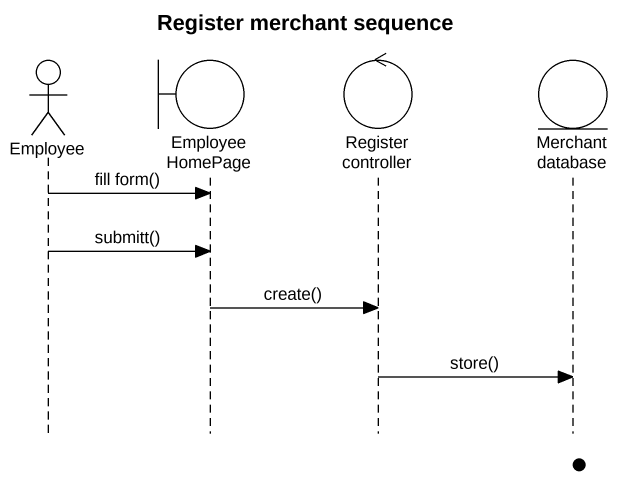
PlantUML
@startuml
title Register merchant sequence
hide footbox
actor Employee
boundary "Employee HomePage" as Employee_HomePage
control "Register controller" as Register_controller
entity "Merchant database" as Merchant_database

Employee -> Employee_HomePage : fill form()
Employee -> Employee_HomePage : submitt()
Employee_HomePage -> Register_controller : create()
Register_controller -> Merchant_database : store()
@enduml
